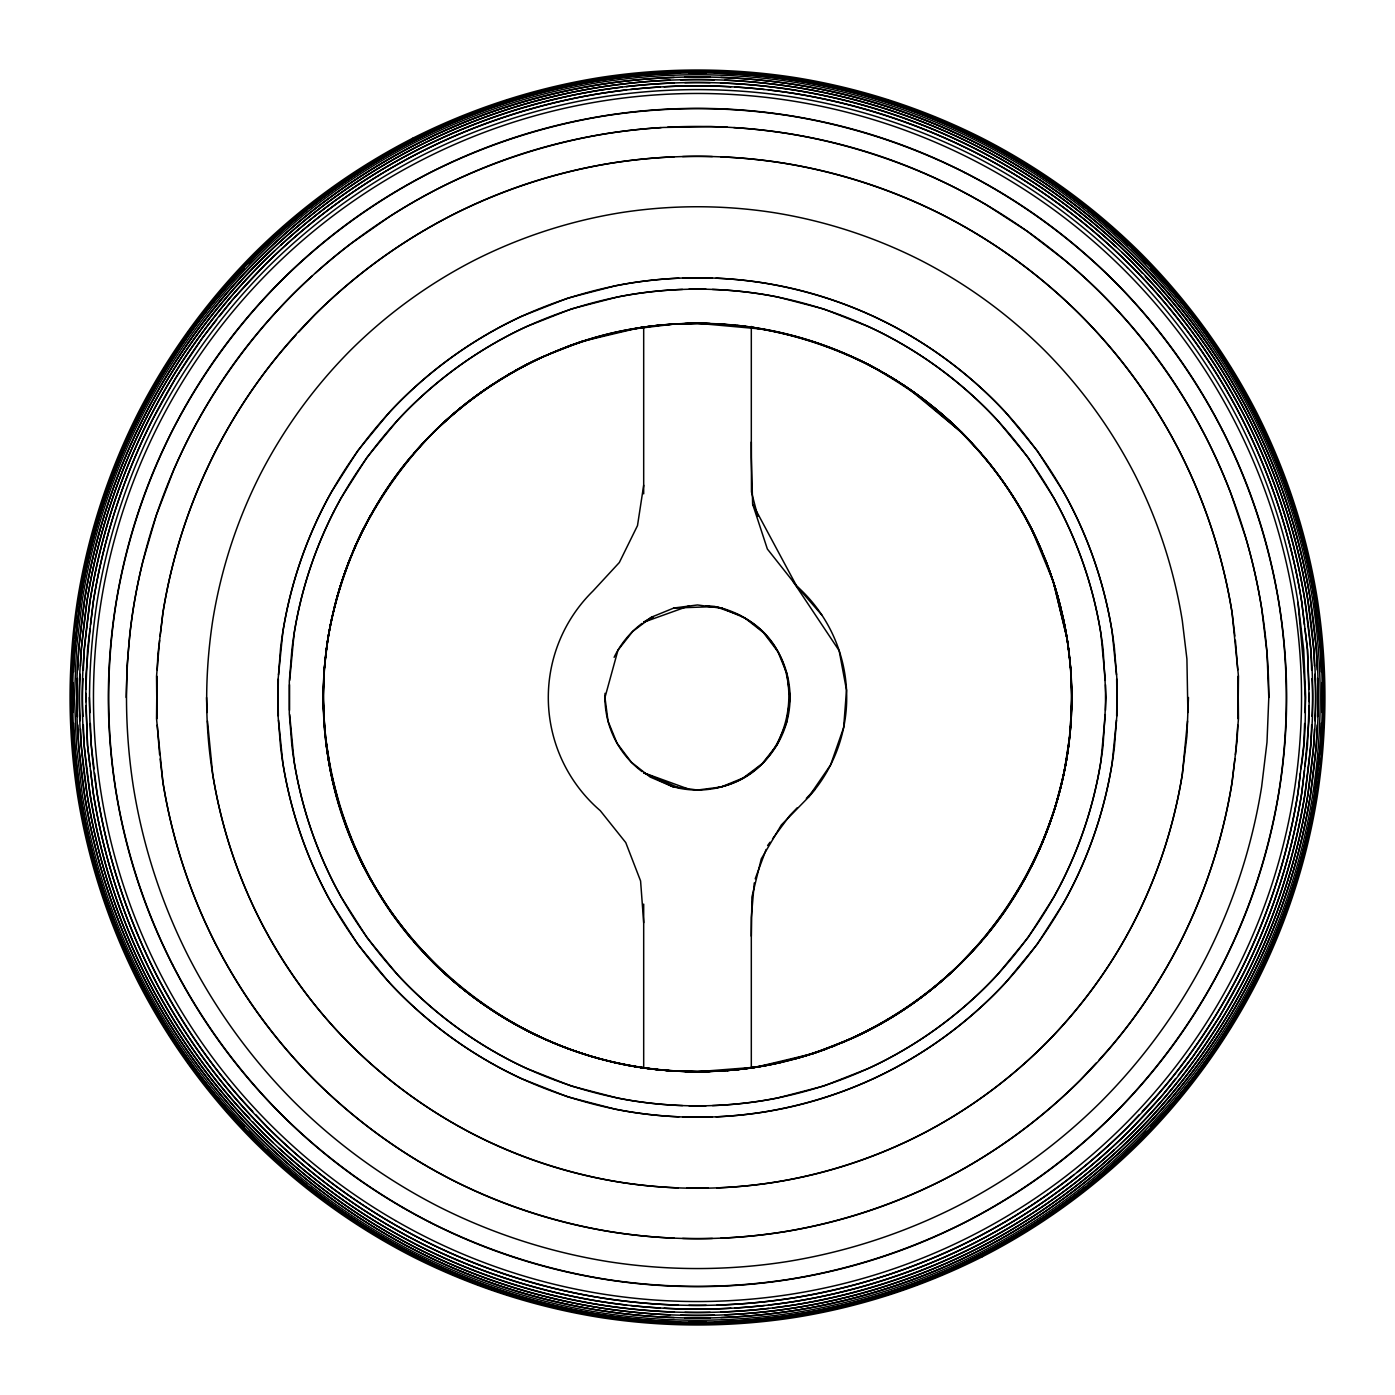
<?xml version="1.0" encoding="UTF-8"?>
<svg xmlns="http://www.w3.org/2000/svg" width="1395" height="1395" viewBox="0 0 1395 1395"><rect width="100%" height="100%" fill="white"/><g stroke="black" fill="none" stroke-linecap="round" stroke-linejoin="round"><path stroke-width="1.5" d="M751.312 936.167L751.905 897.037L761.286 858.867L781.322 825.003L808.368 797.347L830.618 764.878L843.626 727.649L846.521 690.124L839.145 650.628L792.622 580.773M326.674 747.72C322.018 714.467 322.018 680.551 326.674 647.297M1068.326 647.28C1072.982 680.533 1072.982 714.449 1068.326 747.703M1188.47 697.5L1186.918 735.985L1182.315 774.242A498.468 498.468 0 0 1 1134.85 920.351C1111.466 966.142 1081.09 1008.306 1044.611 1044.559A498.468 498.468 0 0 1 920.334 1134.867C874.56 1158.268 825.108 1174.346 774.33 1182.297A498.102 498.102 0 0 1 620.67 1182.297C576.257 1175.322 532.838 1162.192 492.017 1143.325A497.44 497.44 0 0 1 350.407 1044.524C314.049 1008.201 283.377 966.264 260.167 920.386A498.468 498.468 0 0 1 212.685 774.277C204.368 723.499 204.995 671.553 212.685 620.758A498.468 498.468 0 0 1 260.15 474.649C283.656 428.91 314.137 386.938 350.372 350.441A498.468 498.468 0 0 1 474.666 260.133C520.562 236.941 569.91 220.916 620.67 212.703A498.468 498.468 0 0 1 774.295 212.703C825.073 220.898 874.403 236.941 920.299 260.115A498.468 498.468 0 0 1 1044.593 350.424C1080.846 386.903 1111.327 428.875 1134.832 474.614A498.468 498.468 0 0 1 1182.315 620.723L1186.918 658.998L1187.877 712.461M1323.89 713.891L1323.105 732.305M126.195 697.5L127.119 665.607L129.84 633.818A575.158 575.158 0 0 1 142.743 561.941L156.345 515.173L173.8 469.714A573.136 573.136 0 0 1 207.053 404.637A562.499 562.499 0 0 1 233.75 363.851A561.156 561.156 0 0 1 280.238 307.423A572.159 572.159 0 0 1 314.625 273.751A579.064 579.064 0 0 1 351.226 243.41L390.199 216.173A576.519 576.519 0 0 1 452.486 181.524A567.852 567.852 0 0 1 497.44 162.395A556.849 556.849 0 0 1 543.876 147.26A567.573 567.573 0 0 1 615.544 132.263A576.553 576.553 0 0 1 663.514 127.451L711.084 126.614A579.012 579.012 0 0 1 782.159 132.665A572.107 572.107 0 0 1 828.892 141.558A561.383 561.383 0 0 1 875.816 154.74A562.307 562.307 0 0 1 943.578 182.03A572.926 572.926 0 0 1 986.579 204.978L1027.069 231.151L1064.856 260.272A575.629 575.629 0 0 1 1116.75 309.533A566.492 566.492 0 0 1 1147.719 345.82A557.425 557.425 0 0 1 1188.697 405.893A568.55 568.55 0 0 1 1211.575 448.649A577.077 577.077 0 0 1 1230.756 493.185L1245.84 538.052A578.698 578.698 0 0 1 1261.202 605.552A571.776 571.776 0 0 1 1266.887 651.36A561.348 561.348 0 0 1 1268.805 697.5L1266.991 742.279L1261.638 786.797A580.024 580.024 0 0 1 1206.396 956.813C1179.054 1010.05 1143.569 1058.875 1101.422 1101.335A580.024 580.024 0 0 1 956.778 1206.413C903.385 1233.407 845.98 1252.065 786.902 1261.621A580.006 580.006 0 0 1 608.133 1261.621C549.072 1252.065 491.65 1233.424 438.257 1206.431A580.024 580.024 0 0 1 293.613 1101.352C251.449 1058.91 215.963 1010.067 188.621 956.848A580.024 580.024 0 0 1 133.379 786.832C124.207 727.702 124.207 667.333 133.362 608.203A580.024 580.024 0 0 1 188.604 438.187C215.946 384.95 251.431 336.125 293.578 293.665A580.024 580.024 0 0 1 312.149 276.001M71.459 680.411L71.808 671.867M73.22 682.591C71.441 720.239 74.859 757.973 80.457 795.167A634.411 634.411 0 0 0 140.912 981.173C170.504 1039.502 209.407 1093.035 255.721 1139.209A633.94 633.94 0 0 0 413.931 1254.14C472.155 1283.958 535.105 1304.377 599.728 1314.526A633.94 633.94 0 0 0 795.272 1314.508C859.895 1304.412 922.827 1283.923 981.069 1254.157A634.411 634.411 0 0 0 1085.066 1187.319M73.656 671.954L74.598 648.518L80.457 599.833A634.411 634.411 0 0 1 140.878 413.862C170.486 355.533 209.389 301.983 255.721 255.791A634.411 634.411 0 0 1 306.604 210.331M77.457 678.458C75.33 717.257 78.678 756.177 84.485 794.54A630.278 630.278 0 0 0 144.522 979.325C173.939 1037.27 212.581 1090.454 258.598 1136.332A629.808 629.808 0 0 0 415.78 1250.513C473.62 1280.139 536.168 1300.436 600.356 1310.498A630.278 630.278 0 0 0 674.203 1317.595M77.806 670.001L78.661 648.849L84.485 600.46A630.278 630.278 0 0 1 144.505 415.71C173.922 357.748 212.563 304.563 258.598 258.668A630.278 630.278 0 0 1 415.745 144.487C473.69 115.035 536.098 94.459 600.356 84.502A630.278 630.278 0 0 1 674.151 77.405M80.212 674.326C77.789 714.362 80.997 754.556 87.031 794.139A627.645 627.645 0 0 0 146.841 978.157C176.119 1035.857 214.603 1088.815 260.429 1134.501A627.645 627.645 0 0 0 416.965 1248.229C474.579 1277.698 536.831 1297.925 600.757 1307.952A627.645 627.645 0 0 0 670.088 1314.84M80.561 665.903L81.241 649.041L87.031 600.861A627.645 627.645 0 0 1 146.824 416.896C176.258 359.23 214.499 306.15 260.429 260.499A627.645 627.645 0 0 1 416.931 146.789C474.544 117.319 536.831 97.075 600.757 87.048A627.645 627.645 0 0 1 670.036 80.16M83.002 678.633C80.893 717.082 84.206 755.654 89.96 793.668A624.629 624.629 0 0 0 149.474 976.796C178.612 1034.236 216.922 1086.932 262.522 1132.409A624.175 624.175 0 0 0 418.308 1245.561C475.625 1274.925 537.598 1295.031 601.228 1305.022A624.629 624.629 0 0 0 674.413 1312.05M83.351 670.245L84.188 649.268L89.96 601.332A624.629 624.629 0 0 1 149.457 418.238C178.595 360.799 216.905 308.068 262.522 262.591A624.629 624.629 0 0 1 274.588 250.926M85.758 693.332L87.536 745.471L93.273 793.145A621.228 621.228 0 0 0 152.456 975.279C181.437 1032.405 219.538 1084.822 264.893 1130.037A621.228 621.228 0 0 0 419.825 1242.596C476.846 1271.769 538.47 1291.787 601.751 1301.709A621.228 621.228 0 0 0 626.634 1305.075M85.932 689.165L87.536 649.547L93.273 601.855A621.228 621.228 0 0 1 152.439 419.755C181.42 362.63 219.521 310.196 264.893 264.963A621.228 621.228 0 0 1 419.79 152.421C476.828 123.231 538.47 103.213 601.751 93.291A621.228 621.228 0 0 1 626.582 89.925M421.517 1239.248A616.991 616.991 0 0 1 267.544 1127.387C222.433 1082.468 184.593 1030.33 155.787 973.571A617.444 617.444 0 0 1 96.97 792.587C86.664 729.707 87.432 665.363 96.97 602.448A617.444 617.444 0 0 1 155.769 421.447C184.872 364.792 222.642 312.811 267.526 267.613A617.444 617.444 0 0 1 421.482 155.752C478.328 127.015 539.447 107.171 602.326 96.987A617.444 617.444 0 0 1 792.639 96.987C855.519 107.153 916.62 127.015 973.483 155.734A617.444 617.444 0 0 1 1127.439 267.596M156.972 676.279L156.536 718.739L162.901 782.124A549.647 549.647 0 0 0 215.266 943.264C240.916 993.798 274.623 1040.182 314.747 1080.183A549.647 549.647 0 0 0 451.823 1179.786C502.27 1205.594 556.797 1223.31 612.789 1232.081A549.647 549.647 0 0 0 674.134 1238.15M157.234 669.914L157.827 655.075L162.901 612.876A549.647 549.647 0 0 1 215.248 451.753C241.039 401.272 274.519 354.783 314.747 314.817A549.647 549.647 0 0 1 451.788 215.231C502.252 189.424 556.797 171.707 612.789 162.919A549.647 549.647 0 0 1 674.099 156.85M278.337 678.981L277.919 713.978L280.569 746.813A425.004 425.004 0 0 0 331.225 902.652L357.783 944.31L389.17 982.464M278.494 674.866L280.569 648.187A425.004 425.004 0 0 1 331.225 492.348L357.783 450.69L389.17 412.536M289.497 684.683L289.306 713.525L291.869 745.471A413.478 413.478 0 0 0 341.165 897.09L366.99 937.632L397.54 974.739A413.478 413.478 0 0 0 526.543 1068.43L571.253 1086.025L617.776 1098.109A413.478 413.478 0 0 0 777.207 1098.074L823.747 1086.025L868.475 1068.448A413.478 413.478 0 0 0 997.442 974.721L1028.01 937.632L1053.853 897.107A413.478 413.478 0 0 0 1103.096 745.471L1106.026 697.5L1103.131 649.529A413.478 413.478 0 0 0 1053.835 497.91L1028.01 457.368L997.46 420.261A413.478 413.478 0 0 0 868.457 326.57L823.747 308.975L777.224 296.891A413.478 413.478 0 0 0 617.793 296.926L571.253 308.975L526.525 326.552A413.478 413.478 0 0 0 397.558 420.279L366.99 457.368L341.147 497.893A413.478 413.478 0 0 0 291.904 649.529L289.306 681.475L289.497 710.317M289.672 680.429L294.101 633.644A414.751 414.751 0 0 1 333.597 512.07M324.076 720.57L323.152 697.5L324.076 674.448M1070.924 720.552L1071.848 697.5L1070.924 674.43M1105.328 714.571L1100.899 761.356A414.751 414.751 0 0 1 1061.403 882.93M1105.503 710.317L1105.503 684.683M1116.506 720.134L1114.431 746.813A425.004 425.004 0 0 1 1063.775 902.652L1037.217 944.31L1005.83 982.464M1116.663 716.019L1117.081 681.022L1114.431 648.187A425.004 425.004 0 0 0 1063.775 492.348L1037.217 450.69L1005.83 412.536M1187.529 721.023L1182.315 774.242A498.102 498.102 0 0 1 1134.832 920.369C1111.588 966.229 1080.689 1007.992 1044.628 1044.559M1237.766 725.086L1237.173 739.925L1232.099 782.124A549.647 549.647 0 0 1 1179.751 943.247C1153.961 993.728 1120.481 1040.217 1080.253 1080.183A549.647 549.647 0 0 1 943.212 1179.769C892.748 1205.576 838.203 1223.293 782.211 1232.081A549.647 549.647 0 0 1 720.901 1238.15M1238.028 718.721L1238.464 676.261L1232.099 612.876A549.647 549.647 0 0 0 1179.734 451.736C1154.083 401.202 1120.377 354.818 1080.253 314.817A549.647 549.647 0 0 0 943.177 215.214C892.73 189.406 838.203 171.69 782.211 162.919A549.647 549.647 0 0 0 720.866 156.85M1304.621 723.499L1303.75 745.174L1298.03 792.569A617.444 617.444 0 0 1 1239.231 973.553C1210.267 1030.26 1172.654 1082.503 1127.474 1127.387A617.444 617.444 0 0 1 1077.289 1172.166M1305.057 712.671L1305.668 697.5L1303.732 649.808L1298.03 602.413A617.444 617.444 0 0 0 1239.213 421.412C1210.11 364.758 1172.323 312.776 1127.439 267.578M1309.068 705.835L1307.464 745.453L1301.727 793.145A621.228 621.228 0 0 1 1242.561 975.244C1213.58 1032.37 1175.479 1084.804 1130.107 1130.037A621.228 621.228 0 0 1 975.21 1242.579C918.172 1271.769 856.53 1291.787 793.249 1301.709A621.228 621.228 0 0 1 768.418 1305.075M1309.242 701.668L1307.464 649.529L1301.727 601.855A621.228 621.228 0 0 0 1242.544 419.721C1213.563 362.595 1175.462 310.178 1130.107 264.963A621.228 621.228 0 0 0 975.175 152.404C918.154 123.231 856.53 103.213 793.249 93.291A621.228 621.228 0 0 0 768.366 89.925M1311.649 724.755L1310.812 745.732L1305.04 793.668A624.629 624.629 0 0 1 1245.543 976.762C1216.405 1034.201 1178.095 1086.932 1132.478 1132.409A624.629 624.629 0 0 1 1120.412 1144.074M1311.997 716.367C1314.107 677.918 1310.794 639.346 1305.04 601.332A624.629 624.629 0 0 0 1245.526 418.204C1216.388 360.764 1178.077 308.068 1132.478 262.591A624.175 624.175 0 0 0 976.692 149.439C919.375 120.075 857.402 99.969 793.772 89.977A624.629 624.629 0 0 0 720.587 82.95M1314.439 729.097L1313.759 745.959L1307.969 794.139A627.645 627.645 0 0 1 1248.176 978.104C1218.742 1035.77 1180.501 1088.85 1134.571 1134.501A627.645 627.645 0 0 1 978.069 1248.211C920.456 1277.68 858.169 1297.925 794.243 1307.952A627.645 627.645 0 0 1 724.964 1314.84M1314.787 720.674C1317.211 680.638 1314.003 640.444 1307.969 600.861A627.645 627.645 0 0 0 1248.159 416.843C1218.881 359.143 1180.397 306.185 1134.571 260.499A627.645 627.645 0 0 0 978.034 146.771C920.421 117.302 858.169 97.075 794.243 87.048A627.645 627.645 0 0 0 724.912 80.16M1317.194 724.999L1316.339 746.151L1310.515 794.54A630.278 630.278 0 0 1 1250.495 979.29C1221.078 1037.252 1182.437 1090.437 1136.402 1136.332A630.278 630.278 0 0 1 979.255 1250.513C921.31 1279.965 858.901 1300.541 794.644 1310.498A630.278 630.278 0 0 1 720.849 1317.595M1317.543 716.542C1319.67 677.743 1316.322 638.823 1310.515 600.46A630.278 630.278 0 0 0 1250.478 415.675C1221.061 357.73 1182.419 304.546 1136.402 258.668A629.808 629.808 0 0 0 979.22 144.487C921.38 114.861 858.832 94.564 794.644 84.502A630.278 630.278 0 0 0 720.797 77.405M1321.344 723.046L1320.402 746.482L1314.543 795.167A634.411 634.411 0 0 1 1254.122 981.138C1224.514 1039.467 1185.61 1093.017 1139.279 1139.209A634.411 634.411 0 0 1 1088.396 1184.669M1321.78 712.409C1323.559 674.761 1320.141 637.027 1314.543 599.833A634.411 634.411 0 0 0 1254.088 413.827C1224.496 355.498 1185.593 301.965 1139.279 255.791A633.94 633.94 0 0 0 981.069 140.86C922.845 111.042 859.895 90.623 795.272 80.474A633.94 633.94 0 0 0 599.728 80.491C535.105 90.588 472.173 111.077 413.931 140.843A634.411 634.411 0 0 0 309.934 207.681M1070.104 731.137L1070.645 720.622M1070.976 714.31C1073.993 661.213 1064.106 607.61 1044.733 558.174A380.068 380.068 0 0 1 1060.863 608.133M324.024 714.327C321.007 661.23 330.877 607.627 350.25 558.209A380.068 380.068 0 0 0 334.137 608.133M1063.252 618.351A380.068 380.068 0 0 1 1067.158 638.98C1084.769 750.44 1049.65 869.068 972.367 951.547M422.633 951.547C345.35 869.068 310.231 750.44 327.842 638.98L329.342 630.732M983.458 938.94C1040.147 872.084 1071.552 785.106 1071.848 697.5M754.276 882.913L751.312 917.457L751.312 1066.913M1320.402 764.983L1321.013 758.863M1321.832 750.702L1322.251 746.621M72.749 648.379L73.255 644.124M74.022 637.759L74.545 633.522M75.557 625.03L76.08 620.775M90.03 628.814L86.089 673.506L85.775 701.668M90.535 624.664L93.273 601.873A620.775 620.775 0 0 1 152.456 419.738L175.822 377.801L202.467 337.834L216.696 319.821M159.605 640.305L156.536 676.261L156.972 718.721M160.111 636.085L162.901 612.893A549.246 549.246 0 0 1 215.266 451.736M324.337 668.153L327.842 638.98A380.068 380.068 0 0 1 331.748 618.351M907.116 1007.417C1000.459 944.886 1061.874 838.726 1070.662 726.847M1234.889 758.915L1232.099 782.107A549.246 549.246 0 0 1 1179.734 943.264M1235.395 754.695L1238.464 718.739L1238.028 676.279M1300.367 773.161L1298.03 792.552A616.991 616.991 0 0 1 1239.213 973.571C1213.493 1023.721 1181.129 1070.662 1142.226 1111.484M1300.89 768.854C1310.201 713.577 1302.581 657.725 1298.03 602.413M1304.465 770.336L1301.727 793.127A620.775 620.775 0 0 1 1242.544 975.262L1219.178 1017.199L1192.533 1057.166L1178.304 1075.179M1304.97 766.186L1308.911 721.494L1309.225 693.332M327.267 643.147C338.479 569.16 371.471 498.294 422.633 443.453M972.35 951.529A378.899 378.899 0 0 1 854.158 1037.392C966.334 986.683 1047.436 877.124 1067.158 756.003L1067.733 751.853M1317.508 787.338L1318.362 781.252M1318.938 777.189L1319.792 771.104M643.688 485.286L637.498 525.619L619.328 562.516L593.067 590.939A149.213 149.213 0 0 0 600.251 810.652L625.762 842.597L640.584 880.96L643.688 922.67M1064.402 770.72L1069.233 739.489M327.842 638.997C339.63 572.124 367.391 507.954 411.542 456.06M1063.548 774.835L1054.533 809.501L1042.117 843.103M335.759 602.047L337.346 595.961M338.566 591.933C362.805 509.855 415.431 437.019 486.157 388.786M755.201 878.798L766.134 849.468M353.458 550.45L355.969 544.66M357.643 540.824C383.084 488.825 418.639 441.064 464.204 404.986M1025.674 877.263L1041.385 845.074M146.824 416.861C176.119 359.143 214.987 306.534 260.412 260.516A627.192 627.192 0 0 1 416.965 146.789C474.736 117.581 536.848 97.406 600.757 87.065A627.192 627.192 0 0 1 794.243 87.065C858.152 97.388 920.247 117.581 978.034 146.771A627.192 627.192 0 0 1 1134.553 260.516C1180.205 306.429 1218.585 359.265 1248.176 416.843M215.266 451.736C236.923 409.572 263.794 369.902 295.949 335.062M1179.734 943.264C1158.077 985.428 1131.206 1025.098 1099.051 1059.938M1248.176 978.139C1218.881 1035.857 1180.013 1088.466 1134.588 1134.484A627.192 627.192 0 0 1 978.034 1248.211C920.264 1277.419 858.152 1297.594 794.243 1307.935A627.192 627.192 0 0 1 600.757 1307.935C536.848 1297.612 474.753 1277.419 416.965 1248.229A627.192 627.192 0 0 1 260.447 1134.484C214.795 1088.571 176.415 1035.735 146.824 978.157M1252.867 987.433L1233.878 1021.436M142.36 407.41L144.435 403.678M146.527 399.947L152.77 388.734M154.845 385.003L156.938 381.253M333.597 512.07C353.162 474.004 378.516 439.094 408.665 408.735A414.751 414.751 0 0 1 512.087 333.597C550.275 314.293 591.323 300.954 633.574 294.118A414.751 414.751 0 0 1 682.504 289.428M1061.403 882.93C1041.838 920.996 1016.484 955.906 986.335 986.265A414.751 414.751 0 0 1 882.913 1061.403C844.725 1080.707 803.677 1094.046 761.426 1100.882A414.751 414.751 0 0 1 712.496 1105.572M1005.865 909.575L1024.75 879.164M1226.292 1033.608L1205.698 1064.193M1228.507 1030.155L1231.802 1024.976M163.18 370.041L166.737 364.705M171.48 357.591L175.038 352.255M178.595 346.919L183.355 339.787M186.913 334.451L189.284 330.894M767.599 845.562L770.057 842.214M772.534 838.883L789.797 815.5L797.312 807.722M1198.34 1074.045L1176.665 1101.3M1202.054 1069.145L1204.53 1065.885M986.701 934.65L1004.749 911.353M190.47 329.115L193.12 325.767M205.048 310.666L218.3 293.892M219.277 316.543L232.215 300.169L264.876 264.98A620.775 620.775 0 0 1 419.825 152.421C477.003 123.492 538.487 103.544 601.733 93.291A620.775 620.775 0 0 1 793.249 93.308C856.513 103.526 917.98 123.51 975.175 152.404A620.775 620.775 0 0 1 1130.09 264.98C1175.27 310.422 1213.249 362.735 1242.544 419.721A620.775 620.775 0 0 1 1301.709 601.855L1304.465 624.629M1175.723 1078.457L1162.785 1094.831L1130.124 1130.02A620.775 620.775 0 0 1 975.175 1242.579C917.997 1271.508 856.513 1291.456 793.267 1301.709A620.775 620.775 0 0 1 601.751 1301.692C538.487 1291.474 477.02 1271.49 419.825 1242.596A620.775 620.775 0 0 1 264.91 1130.02C219.73 1084.578 181.751 1032.265 152.456 975.279A620.775 620.775 0 0 1 93.291 793.145L90.535 770.371M1163.134 1116.697L1169.952 1109.06M223.845 287.405L232.581 278.006M235.493 274.867L241.3 268.59M247.124 262.33L250.036 259.191M244.108 268.311C202.432 311.137 168.481 360.956 140.878 413.862A633.94 633.94 0 0 0 80.474 599.833C75.504 637.114 71.075 674.744 73.22 712.409M248.467 263.62L255.703 255.808A633.94 633.94 0 0 1 413.931 140.86C472.33 111.321 535.122 90.937 599.711 80.474A634.411 634.411 0 0 1 680.411 73.133M298.844 331.94L314.729 314.817A549.246 549.246 0 0 1 451.823 215.231C502.409 189.65 556.814 171.986 612.771 162.919M414.28 452.887C449.225 412.746 492.662 380.19 540.807 357.591A378.899 378.899 0 0 0 422.65 443.47M722.697 1070.715C821.393 1065.013 916.062 1016.519 980.72 942.131M1096.156 1063.06L1080.271 1080.183A549.246 549.246 0 0 1 943.177 1179.769C892.591 1205.35 838.186 1223.014 782.229 1232.081M1139.279 1114.657L1127.474 1127.387A616.991 616.991 0 0 1 973.483 1239.248C916.602 1267.776 855.641 1288.37 792.656 1298.013A617.444 617.444 0 0 1 717.065 1305.075M1146.533 1131.38L1139.296 1139.192A633.94 633.94 0 0 1 981.069 1254.14C922.67 1283.679 859.878 1304.063 795.289 1314.526A634.411 634.411 0 0 1 714.589 1321.867M1150.892 1126.689C1192.568 1083.863 1226.519 1034.044 1254.122 981.138A633.94 633.94 0 0 0 1314.526 795.167C1319.496 757.886 1323.925 720.256 1321.78 682.591M955.366 968.723L974.268 948.914M977.18 945.862L981.539 941.294M424.08 441.953C477.857 386.014 548.008 345.28 624.454 330.406A378.899 378.899 0 0 1 770.546 330.423C808.995 337.956 846.155 351.802 880.315 370.965A380.068 380.068 0 0 0 867.376 364.025C831.141 345.751 792.081 333.161 751.905 327.284M806.327 798.358L815.343 789.012M827.061 1048.709L813.18 1053.539L756.09 1067.14A380.068 380.068 0 0 1 726.882 1070.54C819.545 1064.228 906.977 1019.658 970.92 953.047M1144.859 1136.088L1154.833 1125.765M465.825 403.661C517.528 364.2 578.297 336.021 643.078 327.284M688.433 789.047L643.688 772.795L672.599 786.64L697.5 790.041L721.163 786.972L743.239 777.957L762.298 763.588L777.032 744.825L786.64 722.401L790.041 697.5L786.972 673.837L777.957 651.761L763.588 632.702L744.825 617.968L722.401 608.359L697.5 604.959L673.837 608.028L651.761 617.043L632.702 631.412L617.968 650.175L604.959 697.5L608.028 721.163L617.043 743.239L631.412 762.298L650.175 777.032L672.599 786.64L680.132 788.402A92.541 92.541 0 0 0 788.402 714.868A92.541 92.541 0 0 0 714.868 606.598L706.219 606.075M489.61 386.38L493.15 384.113A380.068 380.068 0 0 0 432.834 432.886M905.39 1008.62C838.238 1052.946 756.979 1075.684 676.523 1071.046M689.113 605.883L643.688 622.205L651.761 617.043M507.414 375.238L511.023 373.11M527.606 364.025L514.65 370.983A380.068 380.068 0 0 1 527.624 364.025C586.632 334.94 652.616 319.926 718.477 324.128M643.688 622.205L653.156 617.253M973.483 1239.266C916.881 1268.491 855.449 1287.637 792.674 1298.013A616.991 616.991 0 0 1 602.344 1298.013C539.447 1288.178 478.189 1268.247 421.517 1239.266A617.444 617.444 0 0 1 267.561 1127.404M959.795 1266.59L972.699 1260.295M976.378 1258.499L981.906 1255.796M412.606 138.297C471.283 108.653 534.355 88.147 599.257 77.649A637.323 637.323 0 0 1 795.691 77.649C860.593 88.129 923.682 108.636 982.359 138.279A637.323 637.323 0 0 1 1141.284 253.751C1187.633 300.378 1226.606 354.051 1256.668 412.519A637.323 637.323 0 0 1 1317.368 599.344C1327.447 664.316 1327.43 730.649 1317.368 795.621A637.323 637.323 0 0 1 1256.668 982.446C1226.641 1040.914 1187.651 1094.587 1141.319 1141.232A637.323 637.323 0 0 1 982.394 1256.703M440.227 126.614L446.051 123.911M982.394 1256.703C923.717 1286.347 860.645 1306.853 795.743 1317.351A637.323 637.323 0 0 1 599.309 1317.351C534.407 1306.871 471.318 1286.364 412.641 1256.721A637.323 637.323 0 0 1 253.716 1141.249C207.367 1094.622 168.394 1040.949 138.332 982.481A637.323 637.323 0 0 1 77.632 795.656C67.553 730.684 67.57 664.351 77.632 599.379A637.323 637.323 0 0 1 138.332 412.554C168.359 354.086 207.349 300.413 253.681 253.768A637.323 637.323 0 0 1 412.606 138.297M540.824 357.573L581.82 341.461L638.927 327.86A380.068 380.068 0 0 1 657.673 325.401M813.18 1053.539L854.176 1037.427M937.283 1276.495L957.929 1267.41M916.306 1284.743L925.844 1280.994M929.645 1279.494L935.382 1277.245M459.705 117.773L465.721 115.558M473.742 112.576L491.79 105.898M717.64 787.547C798.969 772.185 815.587 653.54 741.582 616.433M567.939 346.291L581.82 341.461M891.178 1293.549L914.388 1285.493M889.208 1294.141L849.782 1305.301M505.879 100.859L516.185 97.981M530.588 93.936L551.164 88.147M821.794 1311.649L825.805 1310.777M829.816 1309.905L839.825 1307.725M555.35 87.327L559.552 86.49M576.344 83.194L580.529 82.375M599.484 79.009C534.721 89.175 471.632 109.664 413.251 139.517A635.457 635.457 0 0 0 254.675 254.744C208.221 301.024 169.248 354.696 139.57 413.164A635.457 635.457 0 0 0 79.009 599.588C68.617 664.334 68.651 730.666 78.992 795.412A635.457 635.457 0 0 0 139.587 981.836C169.231 1040.304 208.239 1093.959 254.675 1140.256A635.457 635.457 0 0 0 413.269 1255.465C471.615 1285.353 534.721 1305.825 599.484 1315.991M630.645 329.307L672.303 324.285M795.516 1315.991C860.279 1305.825 923.368 1285.336 981.749 1255.483A635.457 635.457 0 0 0 1140.325 1140.256C1186.779 1093.976 1225.752 1040.304 1255.43 981.836A635.457 635.457 0 0 0 1315.991 795.412C1326.383 730.666 1326.349 664.334 1316.008 599.588A635.457 635.457 0 0 0 1255.413 413.164C1225.769 354.696 1186.761 301.041 1140.325 254.744A635.457 635.457 0 0 0 981.731 139.535C923.385 109.647 860.279 89.175 795.516 79.009M807.688 1314.212L811.716 1313.497M815.761 1312.782L819.789 1312.085M638.91 327.86C740.867 312.027 848.23 339.438 929.157 403.643M756.09 1067.14L697.517 1071.691L676.523 1070.872M718.512 1071.029C638.16 1075.336 556.396 1053.835 489.628 1008.637M676.505 324.128L697.483 323.309L764.338 329.307M718.495 1070.872C609.092 1078.143 498.625 1033.067 424.097 953.064M673.837 608.028L714.868 606.598L722.401 608.359M722.662 324.285C782.665 328.522 841.342 347.756 892.992 378.429A380.068 380.068 0 0 1 896.566 380.643M672.338 1070.715L668.135 1070.558A380.068 380.068 0 0 1 661.84 1070.017M705.696 606.162L716.141 606.86M327.267 751.87C349.709 920.7 497.998 1059.049 668.135 1070.558C570.973 1063.252 478.014 1015.665 414.28 942.131M575.211 1312.085L579.239 1312.782M583.284 1313.497L587.312 1314.212M814.436 82.357L818.621 83.194M835.413 86.49L839.616 87.31M782.194 162.919C838.168 171.969 892.556 189.65 943.177 215.214A549.246 549.246 0 0 1 1080.253 314.817C1120.22 355.027 1153.822 401.307 1179.734 451.718M612.806 1232.081C556.832 1223.031 502.444 1205.35 451.823 1179.786A549.246 549.246 0 0 1 314.747 1080.183C274.78 1039.972 241.178 993.693 215.266 943.282M555.175 1307.725L565.184 1309.905M569.195 1310.777L573.206 1311.649M545.218 1305.301L505.792 1294.141M843.818 88.147L864.394 93.918M878.815 97.981L889.103 100.859M480.612 1285.493L503.822 1293.549M718.111 607.54L739.838 615.212M903.193 105.898L925.251 114.059M929.262 115.541L935.278 117.773M459.618 1277.245L465.355 1279.494M469.156 1280.994L478.694 1284.743M643.688 772.795L680.132 788.402M437.071 1267.41L457.717 1276.495M943.09 121.208L954.738 126.596M976.692 149.422C919.183 120.354 857.35 100.266 793.738 89.977A624.175 624.175 0 0 0 601.228 89.995C537.598 99.934 475.643 120.109 418.291 149.422A624.629 624.629 0 0 0 280.744 245.189M964.834 172.684C909.767 144.853 850.566 125.62 789.657 115.768A598.124 598.124 0 0 0 605.308 115.785C544.399 125.637 485.198 144.871 430.131 172.701A598.124 598.124 0 0 0 280.988 281.075C237.499 324.843 200.915 375.203 172.718 430.078A598.124 598.124 0 0 0 115.768 605.43C106.316 666.392 106.316 728.643 115.768 789.622A598.124 598.124 0 0 0 172.736 964.939M430.166 1222.316C485.233 1250.147 544.434 1269.38 605.343 1279.232A598.124 598.124 0 0 0 789.692 1279.215C850.601 1269.363 909.802 1250.129 964.869 1222.299A598.124 598.124 0 0 0 1114.012 1113.925C1157.501 1070.157 1194.085 1019.797 1222.282 964.921A598.124 598.124 0 0 0 1279.232 789.57C1288.684 728.608 1288.684 666.357 1279.232 605.378A598.124 598.124 0 0 0 1222.264 430.061M421.517 1239.266C478.38 1268.003 539.481 1287.847 602.361 1298.03A617.444 617.444 0 0 0 677.987 1305.092M418.308 1245.578C475.817 1274.646 537.65 1294.734 601.262 1305.022A624.175 624.175 0 0 0 793.772 1305.005C857.402 1295.066 919.357 1274.89 976.709 1245.578A624.629 624.629 0 0 0 1114.256 1149.811M413.094 1255.796L418.622 1258.499M422.301 1260.295L435.205 1266.59M883.942 373.093L887.569 375.22A380.068 380.068 0 0 0 883.977 373.058M867.376 364.008C905.076 385.369 941.59 409.677 970.903 441.936M901.833 384.096L905.372 386.363M892.992 378.429C955.261 417.279 1006.911 473.777 1037.339 540.789M908.808 388.769L962.149 432.868L980.72 452.869M487.901 1007.434C394.924 944.415 332.917 838.936 324.337 726.847M930.779 404.969C971.931 438.483 1006.684 480.281 1030.957 527.554A380.068 380.068 0 0 1 1041.594 550.415M917.439 394.785L962.166 432.886A380.068 380.068 0 0 0 901.868 384.043M350.389 1044.559C313.98 1008.271 283.795 966.003 260.167 920.386A498.102 498.102 0 0 1 212.703 774.242L207.471 721.023M240.167 1125.765L250.141 1136.088M413.478 941.311L416.39 944.363M420.749 948.931L439.652 968.74M1144.929 259.174L1147.841 262.295M1153.665 268.572L1159.489 274.85M1162.401 277.971L1171.137 287.387M1146.516 263.585L1139.262 255.773A634.411 634.411 0 0 0 1131.641 248.31M1150.875 268.276C1192.551 311.102 1226.501 360.921 1254.105 413.827A633.94 633.94 0 0 1 1314.526 599.833L1320.402 648.501L1321.344 671.937M1136.384 258.65C1182.193 304.773 1220.764 357.835 1250.478 415.675A629.808 629.808 0 0 1 1310.498 600.46L1316.339 648.814L1317.194 669.984M1142.453 273.35L1132.461 262.574A624.629 624.629 0 0 0 1121.911 252.338M1145.312 276.419C1185.767 318.182 1218.655 366.763 1245.526 418.186A624.175 624.175 0 0 1 1305.022 601.332L1310.812 649.25L1311.649 670.228M252.791 1111.519C213.644 1070.819 181.925 1023.511 155.787 973.588A616.991 616.991 0 0 1 96.987 792.569L94.633 773.196M255.738 1114.692L267.561 1127.422M249.688 1118.581C209.233 1076.818 176.345 1028.237 149.474 976.814A624.175 624.175 0 0 1 89.977 793.668L84.188 745.75L83.351 724.772M252.547 1121.65L262.539 1132.426A624.629 624.629 0 0 0 273.089 1142.662M258.616 1136.35C212.807 1090.227 174.236 1037.165 144.522 979.325A629.808 629.808 0 0 1 84.502 794.54L78.661 746.185L77.806 725.016M244.125 1126.724C202.449 1083.898 168.499 1034.079 140.895 981.173A633.94 633.94 0 0 1 80.474 795.167L74.598 746.499L73.656 723.063M248.484 1131.415L255.738 1139.227A634.411 634.411 0 0 0 263.359 1146.69M972.367 443.453C1011.445 485.53 1039.763 537.092 1056.416 591.899M225.048 1109.06L231.866 1116.697M821.882 615.108L796.545 585.9L767.355 549.002L752.637 504.101L751.312 457.351L751.312 326.465M218.335 1101.3L196.66 1074.045M1176.7 293.874L1189.952 310.666M1201.88 325.767L1204.53 329.115M983.44 456.06C1027.557 509.437 1057.741 574.444 1067.733 643.13M411.56 938.94C355.359 871.666 324.39 785.019 323.152 697.5M390.251 911.353L408.316 934.65M190.47 1065.885L192.946 1069.145M189.302 1064.193L168.708 1033.608M1205.716 330.894L1208.087 334.451M1211.645 339.787L1216.388 346.902M1219.945 352.237L1223.502 357.573M1228.245 364.688L1231.802 370.024M163.198 1024.976L166.493 1030.155M370.268 879.181L389.135 909.575M161.123 1021.436L142.133 987.433M1238.045 381.236L1240.138 384.968M1242.213 388.699L1248.455 399.912M1250.548 403.643L1252.623 407.375M1222.264 430.044C1194.068 375.168 1157.466 324.808 1113.995 281.04A598.124 598.124 0 0 0 964.834 172.684M172.736 964.956C200.932 1019.832 237.534 1070.192 281.005 1113.96A598.124 598.124 0 0 0 430.166 1222.316M752.637 504.101L796.545 585.9A149.213 149.213 0 0 1 808.368 797.347M353.632 845.108L369.344 877.281M1039.013 544.643L1041.524 550.415M1030.957 527.554L1053.364 581.855L1067.158 638.962L1065.658 630.697M352.9 843.121L340.485 809.536L331.469 774.87M1057.637 595.927L1059.241 602.012M757.799 516.324L751.469 491.947L751.312 442.041M1053.364 581.872L1067.158 638.98L1070.662 668.135M325.767 739.524L330.615 770.737M75.208 771.104L76.062 777.189M76.638 781.252L77.492 787.338M1304.97 628.779L1307.464 649.512L1309.068 689.147M1234.889 636.05L1232.099 612.841A549.246 549.246 0 0 0 1179.734 451.736M1235.395 640.27L1237.766 669.896M159.605 754.73L157.234 725.104M160.111 758.95L162.901 782.159A549.246 549.246 0 0 0 215.266 943.264M94.11 768.889L91.268 745.192L90.379 723.517M90.03 766.221L87.536 745.488L85.932 705.853M72.749 746.621L73.168 750.702M73.987 758.863L74.598 764.983M71.895 732.305L71.11 713.891M324.355 720.64L324.895 731.154M1317.543 678.441C1320.019 717.274 1315.729 756.09 1310.515 794.522A629.808 629.808 0 0 1 1250.461 979.307C1220.782 1037.148 1182.21 1090.193 1136.419 1136.315A629.808 629.808 0 0 1 979.22 1250.513C921.363 1280.139 858.727 1299.913 794.662 1310.498A629.808 629.808 0 0 1 600.356 1310.48C536.186 1300.123 473.812 1279.843 415.78 1250.53A630.278 630.278 0 0 1 258.616 1136.35M1314.439 665.886L1313.759 649.024L1307.952 600.844A627.192 627.192 0 0 0 1248.159 416.861M1314.787 674.308C1317.543 714.38 1313.445 754.468 1307.969 794.121A627.192 627.192 0 0 1 1248.159 978.139M1311.98 678.615C1314.439 717.1 1310.184 755.567 1305.04 793.65A624.175 624.175 0 0 1 1245.526 976.779C1216.091 1034.096 1177.886 1086.688 1132.478 1132.391A624.175 624.175 0 0 1 976.692 1245.561C919.2 1274.646 857.384 1294.717 793.79 1305.022A624.629 624.629 0 0 1 772.987 1307.9M1268.805 697.5L1266.991 652.703L1261.638 608.168A580.024 580.024 0 0 0 1206.379 438.152C1179.037 384.933 1143.551 336.09 1101.387 293.647A580.024 580.024 0 0 0 956.743 188.569C903.35 161.576 845.928 142.935 786.867 133.379A580.006 580.006 0 0 0 733.787 127.59M1116.506 674.866L1112.146 631.848A426.312 426.312 0 0 0 1071.534 506.873C1051.429 467.761 1025.36 431.857 994.356 400.661A426.312 426.312 0 0 0 888.057 323.431C853.723 306.08 817.208 293.089 779.439 285.731A425.022 425.022 0 0 0 615.561 285.748L567.748 298.146L521.765 316.212A425.004 425.004 0 0 0 389.205 412.554M1116.663 678.981L1117.081 713.978L1112.146 763.135A426.312 426.312 0 0 1 1071.534 888.109C1051.446 927.222 1025.377 963.108 994.373 994.321A426.312 426.312 0 0 1 888.074 1071.552C853.74 1088.92 817.226 1101.91 779.439 1109.269A425.022 425.022 0 0 1 615.561 1109.252L567.748 1096.854L521.765 1078.788A425.004 425.004 0 0 1 389.205 982.446M1105.328 680.411L1100.899 633.626A414.751 414.751 0 0 0 1061.386 512.052C1041.838 473.986 1016.467 439.076 986.3 408.718A414.751 414.751 0 0 0 882.878 333.579C844.69 314.276 803.642 300.954 761.408 294.101A414.751 414.751 0 0 0 712.461 289.428M289.672 714.589L294.101 761.374A414.751 414.751 0 0 0 333.614 882.948C353.162 921.014 378.533 955.924 408.7 986.282A414.751 414.751 0 0 0 512.122 1061.421C550.31 1080.724 591.358 1094.046 633.592 1100.899A414.751 414.751 0 0 0 682.539 1105.572M278.337 716.019L277.919 681.022L282.854 631.865A426.312 426.312 0 0 1 323.466 506.891C343.554 467.778 369.623 431.892 400.627 400.679A426.312 426.312 0 0 1 506.926 323.448C546.177 303.604 588.376 289.898 631.778 282.871A426.312 426.312 0 0 1 678.929 278.18M278.494 720.134L282.854 763.152A426.312 426.312 0 0 0 323.466 888.127C343.571 927.239 369.64 963.143 400.644 994.339A426.312 426.312 0 0 0 506.943 1071.569C546.195 1091.413 588.394 1105.119 631.813 1112.146A426.312 426.312 0 0 0 678.964 1116.82M206.53 697.5L207.123 712.479M89.332 697.5L89.943 712.671M83.02 716.385C80.561 677.9 84.816 639.433 89.96 601.35A624.175 624.175 0 0 1 149.474 418.221C178.909 360.904 217.114 308.312 262.522 262.609A624.175 624.175 0 0 1 418.308 149.439C475.8 120.354 537.616 100.283 601.21 89.977A624.629 624.629 0 0 1 622.013 87.1M80.212 720.692C77.457 680.62 81.555 640.532 87.031 600.879A627.192 627.192 0 0 1 146.841 416.861M80.561 729.114L81.241 745.976L87.048 794.156A627.192 627.192 0 0 0 146.841 978.139M77.457 716.559C74.981 677.726 79.271 638.91 84.485 600.478A629.808 629.808 0 0 1 144.539 415.693C174.218 357.852 212.79 304.808 258.581 258.685A629.808 629.808 0 0 1 415.78 144.487C473.637 114.861 536.273 95.087 600.338 84.502A629.808 629.808 0 0 1 794.644 84.52C858.814 94.877 921.188 115.157 979.22 144.47A630.278 630.278 0 0 1 1136.384 258.65M643.688 326.761L643.688 493.847M643.688 904.1L643.688 1067.681M642.066 771.609A92.541 92.541 0 0 1 605.046 693.332M614.114 657.341A92.541 92.541 0 0 1 642.031 623.408M364.06 867.446A380.068 380.068 0 0 1 327.842 756.02M530.815 1032.614A380.155 380.155 0 0 1 432.834 962.114M710.107 1071.482A380.068 380.068 0 0 1 684.893 1071.482M657.673 1069.599A380.068 380.068 0 0 1 638.927 1067.14M962.166 962.114A380.068 380.068 0 0 1 864.22 1032.579M1067.158 756.003A380.068 380.068 0 0 1 1030.957 867.428M353.406 550.415A380.068 380.068 0 0 1 364.043 527.572M498.433 380.643A380.068 380.068 0 0 1 501.991 378.429M507.396 375.168A380.068 380.068 0 0 1 511.023 373.058M684.893 323.518A380.068 380.068 0 0 1 710.107 323.518M737.327 325.401A380.068 380.068 0 0 1 756.073 327.86M325.82 653.54A378.899 378.899 0 0 1 370.965 514.598M854.158 357.608A378.899 378.899 0 0 1 972.35 443.47M1024.035 514.598A378.899 378.899 0 0 1 1069.18 653.54M640.811 1067.437A367.216 367.216 0 0 1 611.847 1061.891M601.629 1059.346A367.216 367.216 0 0 1 532.698 1033.538M862.319 1033.538A367.199 367.199 0 0 1 840.627 1043.39M836.599 1045.029A367.199 367.199 0 0 1 830.548 1047.401M826.503 1048.918A367.199 367.199 0 0 1 793.441 1059.328M783.17 1061.891A367.199 367.199 0 0 1 754.207 1067.419M1069.18 741.46A378.899 378.899 0 0 1 1024.035 880.402M770.546 1064.577A378.899 378.899 0 0 1 624.454 1064.577M540.841 1037.392A378.899 378.899 0 0 1 422.65 951.529M370.965 880.402A378.899 378.899 0 0 1 325.82 741.46M350.407 1044.576A498.468 498.468 0 0 0 474.701 1134.867C520.597 1158.059 569.945 1174.084 620.688 1182.315A498.468 498.468 0 0 0 678.249 1187.877M716.803 1187.877A498.468 498.468 0 0 0 774.33 1182.297C825.09 1174.084 874.438 1158.059 920.334 1134.867A498.102 498.102 0 0 0 1044.611 1044.541M708.224 1188.139A498.468 498.468 0 0 1 686.811 1188.139M680.586 79.794A627.645 627.645 0 0 1 714.362 79.794M714.414 1315.206A627.645 627.645 0 0 1 680.638 1315.206M684.753 77.109A630.278 630.278 0 0 1 710.194 77.091M710.247 1317.891A630.278 630.278 0 0 1 684.806 1317.909M630.732 89.472A621.228 621.228 0 0 1 659.87 87.013M664.055 86.769A621.228 621.228 0 0 1 730.893 86.769M735.078 87.013A621.228 621.228 0 0 1 764.216 89.472M764.268 1305.528A621.228 621.228 0 0 1 735.13 1307.987M730.945 1308.231A621.228 621.228 0 0 1 664.107 1308.231M659.922 1307.987A621.228 621.228 0 0 1 630.784 1305.528M1085.014 207.646A634.411 634.411 0 0 0 981.051 140.843C922.653 111.321 859.861 90.937 795.255 80.474A634.411 634.411 0 0 0 714.536 73.133M1088.362 210.296A634.411 634.411 0 0 1 1128.555 245.363M688.938 72.959A634.411 634.411 0 0 1 706.01 72.959M309.986 1187.354A634.411 634.411 0 0 0 413.949 1254.157C472.347 1283.679 535.139 1304.063 599.745 1314.526A634.411 634.411 0 0 0 680.464 1321.867M306.638 1184.704A634.411 634.411 0 0 1 266.445 1149.637M706.062 1322.041A634.411 634.411 0 0 1 688.99 1322.041M976.692 149.422A624.629 624.629 0 0 1 1115.773 246.584M626.198 86.612A624.629 624.629 0 0 1 674.36 82.95M684.875 82.654A624.629 624.629 0 0 1 710.072 82.654M418.308 1245.578A624.629 624.629 0 0 1 279.227 1148.416M768.802 1308.388A624.629 624.629 0 0 1 720.64 1312.05M710.125 1312.346A624.629 624.629 0 0 1 684.928 1312.346M683.062 278.023A426.312 426.312 0 0 1 711.903 278.023M716.036 278.18A426.312 426.312 0 0 1 763.187 282.871C801.131 289.131 838.273 300.169 873.235 316.212A425.004 425.004 0 0 1 1005.795 412.554M716.071 1116.82A426.312 426.312 0 0 0 763.222 1112.129C801.148 1105.869 838.273 1094.831 873.235 1078.788A425.004 425.004 0 0 0 1005.795 982.446M711.938 1116.976A426.312 426.312 0 0 1 683.097 1116.976M688.921 289.253A414.751 414.751 0 0 1 706.044 289.253M706.079 1105.747A414.751 414.751 0 0 1 688.956 1105.747M612.789 162.936A549.229 549.229 0 0 1 782.211 162.936M782.211 1232.064A549.229 549.229 0 0 1 612.789 1232.064M682.591 156.554A549.647 549.647 0 0 1 712.357 156.554M712.409 1238.446A549.647 549.647 0 0 1 682.643 1238.446M599.484 79.027A635.44 635.44 0 0 1 795.516 79.027M795.516 1315.973A635.44 635.44 0 0 1 599.484 1315.973M1259.563 420.645A636.294 636.294 0 0 1 1264.184 430.288M1265.997 434.176A636.294 636.294 0 0 1 1268.648 440.018M1277.088 459.687A636.294 636.294 0 0 1 1282.598 473.62M1285.597 481.641A636.294 636.294 0 0 1 1293.287 503.891M1293.932 505.932A636.294 636.294 0 0 1 1295.868 512.052M1297.123 516.15A636.294 636.294 0 0 1 1298.954 522.305M1300.14 526.421A636.294 636.294 0 0 1 1302.982 536.744M987.59 142.15A636.294 636.294 0 0 1 991.374 144.156M995.141 146.179A636.294 636.294 0 0 1 1006.37 152.421M1010.085 154.549A636.294 636.294 0 0 1 1013.781 156.711M1017.461 158.873A636.294 636.294 0 0 1 1022.971 162.186M1024.784 163.302A636.294 636.294 0 0 1 1030.242 166.702M1037.462 171.306A636.294 636.294 0 0 1 1042.832 174.811M1049.947 179.589A636.294 636.294 0 0 1 1055.23 183.233M1062.223 188.168A636.294 636.294 0 0 1 1070.872 194.48M1087.838 207.524A636.294 636.294 0 0 1 1102.73 219.747M1109.234 225.31A636.294 636.294 0 0 1 1125.155 239.626M1132.914 246.985A636.294 636.294 0 0 1 1136.001 249.967M609.999 77.091A636.294 636.294 0 0 1 614.236 76.516M633.382 74.284A636.294 636.294 0 0 1 637.637 73.865M676.069 71.407A636.294 636.294 0 0 1 686.776 71.145M708.172 71.145A636.294 636.294 0 0 1 718.878 71.407M757.311 73.865A636.294 636.294 0 0 1 761.583 74.284M780.712 76.516A636.294 636.294 0 0 1 784.949 77.091M258.964 249.984A636.294 636.294 0 0 1 262.051 247.02M271.397 238.196A636.294 636.294 0 0 1 287.353 223.95M292.218 219.765A636.294 636.294 0 0 1 305.435 208.884M324.093 194.498A636.294 636.294 0 0 1 336.212 185.727M339.717 183.268A636.294 636.294 0 0 1 345.018 179.624M352.133 174.846A636.294 636.294 0 0 1 357.504 171.323M364.723 166.72A636.294 636.294 0 0 1 368.35 164.453M371.994 162.221A636.294 636.294 0 0 1 377.487 158.908M381.166 156.728A636.294 636.294 0 0 1 384.88 154.566M388.595 152.439A636.294 636.294 0 0 1 399.824 146.196M403.591 144.173A636.294 636.294 0 0 1 407.375 142.168M92 536.779A636.294 636.294 0 0 1 94.843 526.456M96.028 522.34A636.294 636.294 0 0 1 97.859 516.185M99.115 512.105A636.294 636.294 0 0 1 101.05 505.984M103.038 499.881A636.294 636.294 0 0 1 109.385 481.693M112.385 473.672A636.294 636.294 0 0 1 117.895 459.74M118.714 457.752A636.294 636.294 0 0 1 122.028 449.87M126.335 440.07A636.294 636.294 0 0 1 128.985 434.211M133.554 424.533A636.294 636.294 0 0 1 135.42 420.68M139.256 981.993A635.824 635.824 0 0 1 128.567 959.83M127.712 957.964A635.824 635.824 0 0 1 121.103 942.95M117.947 935.382A635.824 635.824 0 0 1 103.003 894.98M101.085 889.138A635.824 635.824 0 0 1 99.237 883.262M98.034 879.338A635.824 635.824 0 0 1 94.564 867.533M94.006 865.545A635.824 635.824 0 0 1 90.814 853.67M89.803 849.694A635.824 635.824 0 0 1 88.321 843.713M84.258 825.7A635.824 635.824 0 0 1 83.421 821.69M83.02 819.685A635.824 635.824 0 0 1 82.235 815.656M81.451 811.628A635.824 635.824 0 0 1 80.718 807.6M407.636 1252.954A635.824 635.824 0 0 1 391.42 1244.148M389.623 1243.137A635.824 635.824 0 0 1 371.942 1232.744M370.198 1231.68A635.824 635.824 0 0 1 364.967 1228.42M361.497 1226.24A635.824 635.824 0 0 1 356.335 1222.909M352.9 1220.66A635.824 635.824 0 0 1 349.482 1218.393M342.682 1213.772A635.824 635.824 0 0 1 324.32 1200.659M319.403 1196.98A635.824 635.824 0 0 1 311.259 1190.72M309.655 1189.447A635.824 635.824 0 0 1 304.842 1185.628M301.651 1183.047A635.824 635.824 0 0 1 292.183 1175.183M285.94 1169.83A635.824 635.824 0 0 1 276.733 1161.669M269.183 1154.746A635.824 635.824 0 0 1 258.807 1144.824M787.46 1317.543A635.806 635.806 0 0 1 781.357 1318.397M777.294 1318.92A635.806 635.806 0 0 1 771.191 1319.653M763.03 1320.559A635.806 635.806 0 0 1 756.91 1321.17M728.26 1323.192A635.806 635.806 0 0 1 707.753 1323.855M687.247 1323.855A635.806 635.806 0 0 1 666.74 1323.192M638.09 1321.17A635.806 635.806 0 0 1 631.97 1320.559M623.809 1319.653A635.806 635.806 0 0 1 617.706 1318.92M613.643 1318.397A635.806 635.806 0 0 1 607.54 1317.543M1136.193 1144.824A635.824 635.824 0 0 1 1125.817 1154.746M1118.267 1161.669A635.824 635.824 0 0 1 1109.06 1169.83M1102.817 1175.183A635.824 635.824 0 0 1 1093.349 1183.047M1090.158 1185.628A635.824 635.824 0 0 1 1085.345 1189.447M1083.741 1190.72A635.824 635.824 0 0 1 1075.597 1196.98M1070.68 1200.659A635.824 635.824 0 0 1 1052.318 1213.772M1045.518 1218.393A635.824 635.824 0 0 1 1042.1 1220.66M1038.665 1222.909A635.824 635.824 0 0 1 1033.503 1226.24M1030.033 1228.42A635.824 635.824 0 0 1 1024.802 1231.68M1023.058 1232.744A635.824 635.824 0 0 1 1005.376 1243.137M1003.58 1244.148A635.824 635.824 0 0 1 987.364 1252.954M1314.282 807.6A635.824 635.824 0 0 1 1313.549 811.628M1312.765 815.656A635.824 635.824 0 0 1 1311.98 819.685M1311.579 821.69A635.824 635.824 0 0 1 1310.742 825.7M1306.679 843.713A635.824 635.824 0 0 1 1305.197 849.694M1304.185 853.67A635.824 635.824 0 0 1 1300.994 865.545M1300.436 867.533A635.824 635.824 0 0 1 1296.966 879.338M1295.763 883.262A635.824 635.824 0 0 1 1293.915 889.138M1291.997 894.98A635.824 635.824 0 0 1 1277.053 935.382M1276.268 937.266A635.824 635.824 0 0 1 1267.288 957.964M1266.433 959.83A635.824 635.824 0 0 1 1255.744 981.993M661.16 127.59A580.006 580.006 0 0 0 608.098 133.379C549.02 142.935 491.615 161.593 438.222 188.587A580.024 580.024 0 0 0 315.322 273.124M667.56 127.224A580.006 580.006 0 0 1 727.388 127.224M706.201 1305.336A617.444 617.444 0 0 1 688.851 1305.336M1073.871 1174.869A617.444 617.444 0 0 1 973.518 1239.248M76.446 648.675L74.476 697.5L76.446 746.36L82.305 794.923A632.528 632.528 0 0 0 142.552 980.336C172.37 1038.368 211.064 1091.622 257.046 1137.919A632.528 632.528 0 0 0 414.786 1252.501C473.027 1281.935 535.628 1302.267 600.042 1312.695A632.528 632.528 0 0 0 794.993 1312.678C859.407 1302.267 922.025 1281.918 980.249 1252.483A632.528 632.528 0 0 0 1137.971 1137.884C1183.971 1091.587 1222.648 1038.333 1252.466 980.301A632.528 632.528 0 0 0 1312.712 794.871C1322.704 730.387 1322.687 664.561 1312.695 600.077A632.528 632.528 0 0 0 1252.448 414.664C1222.63 356.632 1183.937 303.378 1137.954 257.081A632.528 632.528 0 0 0 980.214 142.499C921.973 113.065 859.372 92.733 794.958 82.305A632.528 632.528 0 0 0 600.007 82.322C535.593 92.733 472.975 113.082 414.751 142.517A632.528 632.528 0 0 0 257.029 257.116C211.029 303.412 172.352 356.667 142.534 414.699A632.528 632.528 0 0 0 82.288 600.129L76.446 648.675M395.483 1220.608A604.035 604.035 0 0 0 1301.535 697.5A604.035 604.035 0 0 0 395.483 174.392A604.035 604.035 0 0 0 395.483 1220.608M402.928 1207.704A589.126 589.126 0 0 0 1286.626 697.5A589.126 589.126 0 0 0 402.928 187.296A589.126 589.126 0 0 0 402.928 1207.704"/></g></svg>
